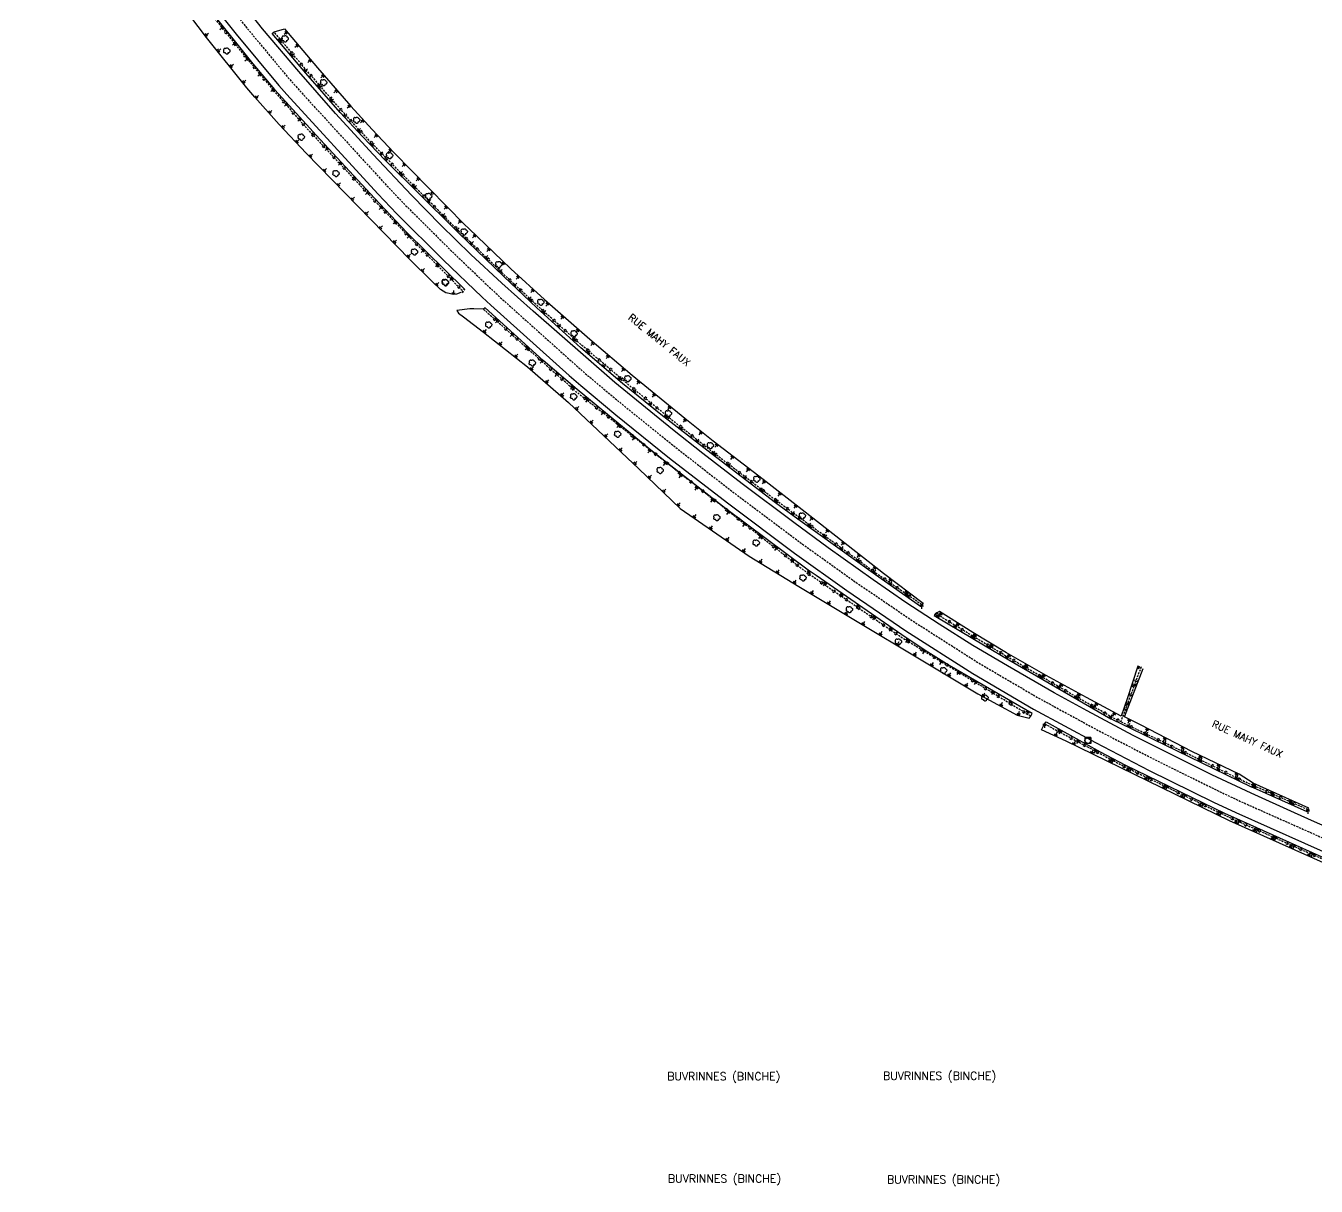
# Model space of a CAD drawing. Header units: millimetres. Extents: x 137000 to 138000, y 120000 to 120992.
# Drawn here: x 137298.5 to 137621, y 120235.3 to 120525.3 of the extents above; entities that cross this region are included whole.
import ezdxf
from ezdxf.enums import TextEntityAlignment as Align

# ---------------------------------------------------------------- set-up
doc = ezdxf.new("R2010")
doc.units = ezdxf.units.MM
doc.linetypes.add('DASHED', pattern=[0.75, 0.5, -0.25])
doc.layers.get('0').update_dxf_attribs({"linetype": 'CONTINUOUS'})
for name, color, linetype in [('W0001', 6, 'DASHED'), ('W0008', 7, 'CONTINUOUS'), ('W0112', 1, 'DASHED'), ('W0211', 2, 'CONTINUOUS'), ('W0220', 5, 'DASHED'), ('W0300', 7, 'CONTINUOUS'), ('W0420', 7, 'CONTINUOUS'), ('W0980', 7, 'CONTINUOUS'), ('W0989', 7, 'CONTINUOUS')]:
    doc.layers.add(name, color=color, linetype=linetype)
doc.styles.get("Standard").update_dxf_attribs({"font": 'romans.shx', "width": 0.85})

# ---------------------------------------------------------------- blocks, each defined once
blk = doc.blocks.new('T300')
for p, q in [((-0.8, 0.51), (-0.86, 0.34)), ((-0.86, 0.34), (-0.86, 0.17)), ((-0.86, 0.17), (-0.74, 0.06)), ((-0.69, 0.63), (-0.8, 0.51)), ((-0.8, -0.06), (-0.74, 0.06)), ((-0.74, 0.06), (-0.69, 0.11)), ((-0.57, 0.69), (-0.69, 0.63)), ((-0.46, 0.69), (-0.57, 0.69)), ((-0.29, 0.63), (-0.46, 0.69)), ((-0.29, 0.63), (-0.17, 0.74)), ((-0.23, 0.57), (-0.29, 0.63)), ((-0.17, 0.74), (-0.06, 0.8)), ((-0.06, 0.8), (0.06, 0.8)), ((0.06, 0.8), (0.23, 0.74)), ((0.23, 0.74), (0.34, 0.63)), ((0.34, 0.63), (0.4, 0.51)), ((0.46, 0.46), (0.34, 0.46)), ((0.4, 0.51), (0.4, 0.46)), ((0.57, 0.4), (0.46, 0.46)), ((0.57, 0.4), (0.69, 0.29)), ((0.69, 0.29), (0.74, 0.17)), ((0.74, 0.06), (0.69, -0.17)), ((0.74, 0.17), (0.74, 0.06)), ((-0.8, -0.17), (-0.8, -0.06)), ((-0.8, -0.23), (-0.8, -0.17)), ((-0.74, -0.34), (-0.8, -0.23)), ((-0.69, -0.4), (-0.74, -0.34)), ((-0.51, -0.46), (-0.69, -0.4)), ((-0.4, -0.46), (-0.51, -0.46)), ((-0.4, -0.46), (-0.34, -0.46)), ((-0.34, -0.46), (-0.34, -0.4)), ((-0.34, -0.51), (-0.34, -0.46)), ((-0.29, -0.63), (-0.34, -0.51)), ((-0.17, -0.74), (-0.29, -0.63)), ((-0.06, -0.8), (-0.17, -0.74)), ((0.06, -0.8), (-0.06, -0.8)), ((0.17, -0.74), (0.06, -0.8)), ((0.23, -0.69), (0.17, -0.74)), ((0.29, -0.46), (0.23, -0.46)), ((0.29, -0.63), (0.23, -0.69)), ((0.46, -0.4), (0.29, -0.46)), ((0.34, -0.51), (0.29, -0.63)), ((0.34, -0.51), (0.34, -0.46)), ((0.57, -0.34), (0.46, -0.4)), ((0.63, -0.29), (0.57, -0.34)), ((0.69, -0.17), (0.63, -0.29))]:
    blk.add_line(p, q)
blk = doc.blocks.new('T420')
for p, q in [((0.75, 0.75), (-0.75, 0.75)), ((-0.75, 0.75), (-0.75, -0.75)), ((0.75, 0.75), (0.75, -0.75)), ((0.75, -0.75), (-0.75, -0.75))]:
    blk.add_line(p, q)
blk.add_ellipse((0, 0), major_axis=(-0.53, 0.53), ratio=1, start_param=3.926991, end_param=10.210176)
blk = doc.blocks.new('t211o')
at = {"color": 0, "linetype": 'Continuous'}
for p, q in [((-0.29, 0.5), (-0.29, 0)), ((0, 1), (0, 0)), ((0.29, 0.5), (0.29, 0))]:
    blk.add_line(p, q, dxfattribs=at)
blk = doc.blocks.new('t220o')
at = {"color": 0, "linetype": 'Continuous'}
for p, q in [((-0.25, 0.25), (0.25, 0.25)), ((-0.25, -0.25), (0.25, -0.25))]:
    blk.add_line(p, q, dxfattribs=at)

msp = doc.modelspace()

# ---------------------------------------------------------------- linework, layer by layer
at = {"layer": 'W0001', "flags": 128}
msp.add_lwpolyline([(137000, 120919.95), (137005.58, 120915.99), (137033.38, 120896.25), (137057.95, 120878.6), (137069.51, 120870.11), (137081.97, 120859.89), (137093.77, 120849.96), (137098.15, 120846.13), (137102.71, 120841.84), (137121.25, 120823.04), (137123.6, 120820.47), (137131.95, 120810.5), (137137.51, 120803.54), (137178.41, 120751.05), (137212.44, 120707.15), (137220.02, 120697.39), (137233.97, 120679.31), (137288.4, 120609.03), (137315.26, 120574.26), (137331.14, 120553.67), (137345.54, 120535.06), (137353.43, 120525.13), (137364.06, 120512.32), (137365.92, 120510.2), (137388.72, 120485.34), (137393.39, 120480.44), (137404.89, 120469.01), (137414.66, 120459.67), (137416.71, 120457.77), (137436.31, 120440.19), (137439.14, 120437.72), (137447.85, 120430.44), (137461.26, 120419.65), (137475.67, 120408.45), (137492.43, 120395.9), (137505.39, 120386.62), (137520.15, 120376.58), (137536.74, 120366), (137551.82, 120357.19), (137567.23, 120348.82), (137580.62, 120341.93), (137596.66, 120334.02), (137602.16, 120331.44), (137619.32, 120323.8), (137640.09, 120314.57), (137669.35, 120301.41), (137669.35, 120301.41), (137676.29, 120297.93), (137676.29, 120297.93), (137699.77, 120287.62), (137718.63, 120278.67), (137725.14, 120275.67), (137741.33, 120265.04), (137748.09, 120260.09), (137750.26, 120258.3)], dxfattribs=at)
at = {"layer": 'W0008', "flags": 128}
for points in [[(137632.38, 120321.21), (137620.58, 120326.39), (137615.61, 120328.6), (137604.73, 120333.54), (137594.92, 120338.14), (137582.55, 120344.24), (137575.28, 120347.98), (137563.75, 120354.11), (137555.5, 120358.64), (137543.83, 120365.32), (137535.21, 120370.44), (137526.72, 120375.76), (137518.42, 120381.21), (137510.24, 120386.85), (137499.03, 120394.85), (137490.42, 120401.17), (137477.51, 120410.88), (137467.71, 120418.41), (137460.13, 120424.42), (137445.7, 120436.19), (137445.02, 120436.76), (137425.27, 120453.96), (137417.43, 120460.96), (137409.74, 120468.12), (137402.21, 120475.46), (137394.84, 120482.96), (137385.27, 120493.12), (137375.89, 120503.43), (137366.68, 120513.92), (137357.67, 120524.56), (137341.98, 120544.46)], [(137343.15, 120533.21), (137351.08, 120523.22), (137361.75, 120510.36), (137363.69, 120508.16), (137386.49, 120483.29), (137391.24, 120478.32), (137402.79, 120466.83), (137412.57, 120457.48), (137414.69, 120455.52), (137434.3, 120437.93), (137437.18, 120435.42), (137445.93, 120428.1), (137459.38, 120417.28), (137473.83, 120406.05), (137490.64, 120393.47), (137503.66, 120384.14), (137518.47, 120374.06), (137535.16, 120363.42), (137550.35, 120354.54), (137565.82, 120346.15), (137579.27, 120339.23), (137595.34, 120331.3), (137600.92, 120328.69), (137618.1, 120321.03), (137638.85, 120311.82)]]:
    msp.add_lwpolyline(points, dxfattribs=at)
at = {"layer": 'W0112', "flags": 128}
msp.add_lwpolyline([(137408.18, 120459.42), (137408.01, 120459.55), (137407.42, 120458.7), (137407.6, 120458.58)], close=True, dxfattribs=at)
at = {"layer": 'W0211', "flags": 128}
for points in [[(137407.24, 120458.7), (137406.14, 120458.22), (137405.42, 120458.14), (137403.44, 120458.59), (137402.13, 120459.39), (137400.02, 120461.37), (137394.49, 120466.9), (137368.52, 120493.5), (137361.83, 120500.62), (137355.69, 120507.46), (137353.72, 120509.81), (137343.62, 120522.41), (137308.11, 120569.27)], [(137342.13, 120532.23), (137355.19, 120515.79), (137360.63, 120509.43), (137363.48, 120506.29), (137370.33, 120498.81), (137371.07, 120498.01), (137385.59, 120482.24), (137393.74, 120473.69), (137408.01, 120459.55)], [(137576.42, 120365.29), (137573.74, 120357.12), (137572.22, 120352.75), (137563.58, 120357.45), (137553.52, 120362.92), (137543.59, 120368.62), (137535.16, 120373.68), (137526.82, 120378.9), (137525.82, 120378.46), (137525.53, 120377.9), (137538.26, 120370.32), (137544.18, 120366.86), (137569.66, 120352.14), (137570.06, 120351.93), (137572.3, 120350.84), (137583.02, 120345.65), (137604.78, 120335.15), (137605.24, 120334.94), (137618.69, 120328.93), (137618.93, 120329.39), (137619.19, 120329.74), (137605.28, 120336), (137601.75, 120338.25), (137589.9, 120343.96), (137577.24, 120350.56), (137573.07, 120352.58), (137577.79, 120364.68)]]:
    msp.add_lwpolyline(points, dxfattribs=at)
for points in [[(137522.41, 120380.63), (137522.1, 120380.21), (137510.86, 120388.09), (137491.45, 120401.98), (137485.89, 120406.07), (137468.65, 120419.24), (137457.17, 120428.21), (137447.64, 120435.93), (137437.17, 120444.87), (137426.19, 120454.86), (137417.95, 120462.68), (137406.74, 120473.5), (137405.66, 120474.56), (137388.33, 120491.77), (137382.61, 120497.62), (137377.07, 120503.64), (137368.48, 120513.45), (137360.07, 120523.42), (137360.53, 120523.79), (137363.17, 120524.58), (137371.35, 120514.85), (137379.69, 120505.26), (137385.02, 120499.39), (137390.49, 120493.66), (137408.14, 120475.68), (137409.18, 120474.64), (137419.72, 120464.59), (137428.13, 120456.88), (137439.41, 120446.98), (137450.02, 120438), (137463.18, 120427.23), (137470.25, 120421.61), (137482.73, 120411.98), (137493.28, 120403.83), (137512.87, 120388.53), (137522.75, 120381.01)], [(137407.83, 120452.57), (137412.85, 120448.73), (137423.84, 120440.1), (137434.14, 120431.2), (137451.71, 120414.57), (137462.06, 120404.65), (137479.31, 120392.72), (137491.69, 120385.14), (137536.4, 120358.37), (137546.29, 120353.04), (137549.26, 120352.29), (137549.7, 120352.79), (137550.04, 120353.46), (137529.3, 120365.42), (137523.28, 120369.17), (137517.39, 120373.1), (137495.99, 120387.9), (137494.05, 120389.28), (137473.35, 120404.68), (137455.56, 120418.58), (137453.81, 120420), (137436.27, 120434.4), (137427.78, 120441.65), (137413.25, 120454.85), (137412.87, 120454.5), (137410.47, 120454.55), (137409.42, 120454.58), (137406.19, 120454.14), (137406.6, 120453.51)], [(137553.12, 120350.85), (137553.48, 120351.39), (137567.03, 120343.82), (137573.21, 120340.64), (137598.26, 120328.46), (137600.33, 120327.49), (137621.7, 120317.94), (137638.21, 120310.78), (137665.09, 120299.32), (137665.27, 120298.89), (137664.87, 120298.28), (137664.76, 120297.86), (137662.42, 120298.05), (137636.85, 120309.89), (137599.34, 120326.57), (137558.54, 120346.5), (137552.31, 120349.33)]]:
    msp.add_lwpolyline(points, close=True, dxfattribs=at)
at = {"layer": 'W0220', "flags": 128}
for points in [[(137304.68, 120579.83), (137326.6, 120551.6), (137341.88, 120531.93), (137351.39, 120519.98), (137360.38, 120509.2), (137365.15, 120503.71), (137369.91, 120498.39), (137370.4, 120497.87), (137385.31, 120481.94), (137393.51, 120473.37), (137407.5, 120459.23)], [(137522.41, 120380.63), (137511.05, 120388.42), (137491.94, 120402.3), (137484.01, 120408.18), (137469.12, 120419.56), (137460.03, 120426.72), (137448.44, 120436.16), (137437.15, 120445.73), (137426.7, 120455.03), (137418.32, 120462.82), (137407.07, 120473.64), (137406.02, 120474.67), (137388.82, 120491.99), (137383.09, 120497.93), (137377.52, 120504.02), (137368.94, 120513.83), (137360.53, 120523.79)], [(137412.87, 120454.5), (137435.98, 120433.92), (137493.47, 120388.83), (137517.16, 120372.62), (137549.7, 120352.79)], [(137618.93, 120329.39), (137605.14, 120335.5), (137603.04, 120336.4), (137590.25, 120342.7), (137575.75, 120349.62), (137570.26, 120352.31), (137560.12, 120358.12), (137552.58, 120362.45), (137545.08, 120366.84), (137535.42, 120372.6), (137525.82, 120378.46)], [(137577.23, 120365.07), (137572.15, 120351.38)], [(137553.12, 120350.85), (137573, 120340.21), (137600.09, 120327.1), (137637.54, 120310.45), (137664.87, 120298.28)]]:
    msp.add_lwpolyline(points, dxfattribs=at)

# ---------------------------------------------------------------- block references
at = {"layer": 'W0211'}
for p, rotation in [((137343.31, 120522.81), 307.1546757291604), ((137347.77, 120525.04), 128.3786873190829), ((137363.78, 120523.84), 129.6252885321996), ((137346.43, 120518.9), 308.7154397073098), ((137350.89, 120521.12), 128.6665677315422), ((137361.64, 120521.53), 309.8063044792942), ((137366.49, 120520.6), 129.9894972318872), ((137354.02, 120517.23), 128.9544481443119), ((137364.85, 120517.7), 310.2193357852614), ((137369.71, 120516.78), 130.3537059315526), ((137349.56, 120515), 308.7154397073098), ((137357.19, 120513.36), 130.2035081238014), ((137368.1, 120513.89), 310.6323670912404), ((137352.69, 120511.1), 308.7154397073045), ((137371.37, 120510.11), 311.0453983970976), ((137372.96, 120512.98), 130.717914631262), ((137355.88, 120507.25), 311.4545985333579), ((137360.48, 120509.6), 132.0192386357886), ((137374.66, 120506.35), 311.4584297031416), ((137376.24, 120509.2), 131.0821233309199), ((137359.21, 120503.51), 311.9471367479756), ((137363.85, 120505.89), 132.4046616475636), ((137379.53, 120505.44), 131.4463320306527), ((137362.57, 120499.81), 312.5292002957355), ((137367.22, 120502.2), 132.4665571979505), ((137377.99, 120502.62), 312.0468172434379), ((137382.87, 120501.71), 132.3557046704675), ((137370.6, 120498.52), 132.5670273042182), ((137381.37, 120498.93), 313.0962869352635), ((137386.27, 120498.05), 133.2921196715378), ((137365.98, 120496.15), 313.4309696721617), ((137373.99, 120494.84), 132.6430395537941), ((137384.82, 120495.31), 314.1457566269864), ((137389.73, 120494.43), 134.2285346725756), ((137369.44, 120492.54), 314.1094460800211), ((137377.37, 120491.16), 132.6444429804094), ((137388.34, 120491.76), 315.1920716729682), ((137393.23, 120490.86), 134.4446861968882), ((137372.92, 120488.96), 314.1716636249305), ((137380.76, 120487.48), 132.6458464055336), ((137391.89, 120488.23), 315.1995752911569), ((137396.73, 120487.29), 134.4602962302377), ((137376.41, 120485.37), 314.2338811696446), ((137395.44, 120484.71), 315.2070789094384), ((137379.9, 120481.79), 314.2960987144311), ((137384.15, 120483.8), 132.6472498323187), ((137398.99, 120481.19), 315.2145825278114), ((137400.24, 120483.72), 134.4759062637684), ((137383.4, 120478.21), 314.3583162592452), ((137387.55, 120480.13), 133.1352492666409), ((137402.53, 120477.66), 315.2220861457268), ((137403.74, 120480.16), 134.4915162972188), ((137386.89, 120474.64), 314.4205338040206), ((137390.99, 120476.51), 133.9829023017456), ((137406.09, 120474.14), 315.4614727702943), ((137407.25, 120476.59), 134.5071263305388), ((137390.4, 120471.07), 314.4827513488156), ((137394.49, 120472.93), 134.7122268469229), ((137409.67, 120470.66), 315.9256999909488), ((137410.8, 120473.07), 136.0063342050992), ((137393.9, 120467.5), 314.5449688935946), ((137398.02, 120469.39), 135.0051427320597), ((137413.27, 120467.18), 316.0578019586105), ((137414.41, 120469.61), 136.3534467491928), ((137397.42, 120463.95), 315.0417839825848), ((137401.56, 120465.86), 135.2980586170721), ((137418.04, 120466.17), 136.7005592932837), ((137405.13, 120462.35), 135.5909745017844), ((137416.87, 120463.72), 316.1899039264742), ((137421.69, 120462.75), 137.1654136364349), ((137400.99, 120460.44), 316.6154531966116), ((137405.29, 120458.15), 354.2618807501166), ((137420.49, 120460.26), 316.403587605252), ((137425.38, 120459.37), 137.7311814769974), ((137424.12, 120456.82), 316.6520109472102), ((137429.09, 120456.03), 138.2432548590434), ((137416.54, 120451.81), 137.4162487561386), ((137427.76, 120453.4), 317.0499226796991), ((137432.84, 120452.71), 138.6003519151119), ((137412.95, 120448.65), 321.8657012107611), ((137431.44, 120450.01), 317.6461115951059), ((137436.6, 120449.41), 138.9574489711515), ((137416.88, 120445.56), 321.8657012107611), ((137420.23, 120448.44), 137.7346513206282), ((137435.16, 120446.66), 318.24230051044), ((137440.38, 120446.14), 139.3296611609349), ((137420.81, 120442.48), 321.8657012107611), ((137423.94, 120445.08), 138.0530538850675), ((137438.9, 120443.35), 318.8830694081071), ((137444.18, 120442.89), 139.745618357778), ((137424.71, 120439.35), 319.1654390474654), ((137427.67, 120441.75), 138.3714564495987), ((137442.69, 120440.08), 319.575723407784), ((137448.01, 120439.68), 140.1615755546275), ((137428.5, 120436.08), 319.1654390474654), ((137431.44, 120438.46), 139.3356393986146), ((137446.52, 120436.86), 320.2683774073947), ((137451.86, 120436.49), 140.4627849215843), ((137432.28, 120432.81), 319.1654390474654), ((137435.26, 120435.24), 140.3196289676991), ((137450.38, 120433.68), 320.7729845599479), ((137455.72, 120433.31), 140.6380090579944), ((137435.99, 120429.45), 316.5780741987056), ((137439.12, 120432.06), 140.5892590051698), ((137454.27, 120430.54), 321.2003354691493), ((137459.6, 120430.14), 140.8132331944147), ((137439.62, 120426.01), 316.5780741987056), ((137442.98, 120428.88), 140.6034650152264), ((137458.17, 120427.42), 321.5958133468877), ((137463.48, 120426.99), 141.0221756325106), ((137443.25, 120422.58), 316.5780741987056), ((137446.85, 120425.71), 140.617671025148), ((137462.1, 120424.32), 321.8987151774463), ((137467.38, 120423.86), 141.644382034766), ((137446.88, 120419.14), 316.5780741987056), ((137450.72, 120422.54), 140.6318770353015), ((137466.05, 120421.25), 322.2016170076932), ((137471.32, 120420.78), 142.1410583815666), ((137450.52, 120415.7), 316.5780741987056), ((137454.58, 120419.37), 140.9320765344252), ((137470, 120418.19), 322.4389845312134), ((137475.27, 120417.72), 142.2991384084253), ((137458.49, 120416.24), 141.5314009489322), ((137462.41, 120413.14), 141.8470105149453), ((137473.97, 120415.15), 322.5507330242636), ((137479.23, 120414.66), 142.4572184352681), ((137454.13, 120412.25), 316.209966711393), ((137466.35, 120410.06), 142.1626200810883), ((137477.94, 120412.11), 322.6624815175015), ((137481.92, 120409.08), 322.7742300106871), ((137483.2, 120411.62), 142.5702125198743), ((137457.74, 120408.79), 316.209966711393), ((137470.31, 120407.01), 142.4782296478783), ((137485.91, 120406.06), 322.8908053206005), ((137487.17, 120408.57), 142.3495429191169), ((137461.35, 120405.33), 316.209966711393), ((137474.29, 120403.97), 142.7764917122191), ((137489.93, 120403.08), 323.993447979127), ((137491.12, 120405.51), 142.1288733183086), ((137465.37, 120402.36), 325.3385783660059), ((137469.48, 120399.52), 325.3385783659991), ((137478.27, 120400.96), 143.0181533685729), ((137493.99, 120400.16), 324.4082092985148), ((137495.06, 120402.44), 142.007884584502), ((137473.59, 120396.67), 325.3385783659991), ((137482.28, 120397.96), 143.2598150245203), ((137498.06, 120397.25), 324.408209298478), ((137499, 120399.36), 142.0078845845188), ((137477.71, 120393.83), 325.3385783660059), ((137486.29, 120394.97), 143.5014766805225), ((137502.12, 120394.34), 324.4082092985246), ((137502.95, 120396.28), 142.0078845845151), ((137481.91, 120391.13), 328.5111614035098), ((137490.32, 120392.01), 143.7431383366562), ((137506.19, 120391.43), 324.4082092984683), ((137506.89, 120393.2), 142.007884584502), ((137486.18, 120388.51), 328.511161403517), ((137494.36, 120389.06), 144.1712837410641), ((137510.83, 120390.12), 142.007884584502), ((137510.26, 120388.52), 324.4082092985284), ((137490.44, 120385.9), 328.511161403517), ((137494.73, 120383.32), 329.0842355954724), ((137498.45, 120386.19), 145.2844307440607), ((137514.79, 120387.07), 142.7137762856413), ((137514.35, 120385.64), 324.9526069168194), ((137499.02, 120380.75), 329.0842355954795), ((137502.57, 120383.35), 145.307254812503), ((137518.77, 120384.04), 142.7137762856312), ((137518.44, 120382.77), 324.9526069168659), ((137503.31, 120378.18), 329.0842355954795), ((137506.68, 120380.5), 145.3300788809627), ((137510.79, 120377.66), 145.3529029494148), ((137522.41, 120380.63), 182.9484181069704), ((137526.26, 120377.47), 329.2202635623567), ((137526.26, 120377.47), 329.2202635623868), ((137527.34, 120378.57), 147.4610686362999), ((137527.34, 120378.57), 147.4610686362769), ((137507.6, 120375.61), 329.0842355954881), ((137514.91, 120374.81), 145.3757270179042), ((137530.55, 120374.91), 329.2202635624539), ((137530.55, 120374.91), 329.2202635623796), ((137531.57, 120375.9), 148.0114500492767), ((137531.57, 120375.9), 148.0114500492909), ((137511.89, 120373.04), 329.0842355954881), ((137516.18, 120370.47), 329.0842355954881), ((137519.03, 120371.98), 145.8909285884547), ((137534.85, 120372.35), 329.2202635623796), ((137534.85, 120372.35), 329.2202635623868), ((137535.82, 120373.27), 148.5618314623273), ((137535.82, 120373.27), 148.5618314622901), ((137520.47, 120367.9), 329.0842355954809), ((137523.2, 120369.22), 147.15504581696), ((137539.15, 120369.79), 329.4506417264311), ((137539.15, 120369.79), 329.4506417263867), ((137540.1, 120370.68), 149.1122128753214), ((137540.1, 120370.68), 149.1122128753514), ((137543.47, 120367.27), 329.8915990923659), ((137543.47, 120367.27), 329.891599092396), ((137544.41, 120368.14), 149.6625942882894), ((137544.41, 120368.14), 149.6625942883938), ((137524.76, 120365.33), 329.0842355954881), ((137527.43, 120366.56), 148.4191630453761), ((137547.79, 120364.77), 329.9725138634687), ((137547.79, 120364.77), 329.9725138634316), ((137548.73, 120365.63), 150.2129757014665), ((137548.73, 120365.63), 150.2129757014366), ((137576.33, 120365.02), 251.8625285457586), ((137529.05, 120362.76), 329.0842355954881), ((137531.74, 120364.01), 150.0327837455004), ((137536.07, 120361.52), 150.0327837454559), ((137552.12, 120362.26), 329.9827540903946), ((137552.12, 120362.26), 329.9827540905507), ((137553.09, 120363.17), 150.7633571143846), ((137553.09, 120363.17), 150.7633571144591), ((137533.34, 120360.2), 329.0842355954881), ((137537.66, 120357.68), 331.7251108157725), ((137540.4, 120359.02), 150.0327837454631), ((137556.46, 120359.76), 329.9929943176334), ((137556.46, 120359.76), 329.9929943176861), ((137557.46, 120360.75), 151.3137385274604), ((137557.46, 120360.75), 151.3137385274451), ((137561.86, 120358.37), 151.8641199404888), ((137561.86, 120358.37), 151.8641199404888), ((137574.86, 120360.54), 251.8625285457745), ((137576.16, 120360.51), 68.6857531255488), ((137576.16, 120360.51), 68.68575312557039), ((137542.07, 120355.31), 331.7251108157725), ((137544.73, 120356.52), 150.0327837454487), ((137560.79, 120357.26), 330.0032345448338), ((137560.79, 120357.26), 330.0032345448266), ((137565.12, 120354.76), 330.0134747720399), ((137565.12, 120354.76), 330.0134747720099), ((137566.26, 120355.99), 151.467909967155), ((137566.26, 120355.99), 151.4679099671703), ((137573.28, 120355.8), 250.8244952892991), ((137574.34, 120355.85), 68.6857531255488), ((137574.34, 120355.85), 68.68575312556736), ((137546.49, 120352.99), 345.8571384991032), ((137549.07, 120354.02), 150.0327837454643), ((137569.45, 120352.26), 330.0237149991588), ((137569.45, 120352.26), 330.0237149991588), ((137570.66, 120353.61), 151.4679099671404), ((137570.66, 120353.61), 151.4679099671703), ((137574.41, 120351.93), 154.1814375704412), ((137574.41, 120351.93), 154.1814375704262), ((137553.12, 120350.85), 182.9484181069695), ((137555.77, 120347.75), 335.5781299450598), ((137557.27, 120349.23), 150.5900283603194), ((137573.93, 120350.05), 334.1805480505783), ((137573.93, 120350.05), 334.1805480505486), ((137578.89, 120349.7), 152.4756038430926), ((137578.89, 120349.7), 152.4756038431151), ((137578.43, 120347.87), 334.2017573385267), ((137578.43, 120347.87), 334.2017573385418), ((137560.3, 120345.64), 333.9717043975577), ((137561.63, 120346.79), 150.9629342848793), ((137583.32, 120347.39), 152.4756038431), ((137583.32, 120347.39), 152.4756038431), ((137582.94, 120345.69), 334.2229666265357), ((137582.94, 120345.69), 334.2229666265134), ((137564.8, 120343.44), 333.9717043975575), ((137566.02, 120344.38), 151.335840209517), ((137587.76, 120345.08), 152.4756038431074), ((137587.76, 120345.08), 152.4756038431), ((137587.44, 120343.52), 334.2304652671291), ((137587.44, 120343.52), 334.2304652670919), ((137592.23, 120342.84), 154.2515829370925), ((137592.23, 120342.84), 154.2515829371223), ((137591.94, 120341.35), 334.2376961457628), ((137591.94, 120341.35), 334.2376961457554), ((137569.29, 120341.25), 333.9717043975205), ((137570.43, 120342.03), 152.852253844717), ((137573.78, 120339.05), 333.9717043975278), ((137574.91, 120339.81), 154.0161164226479), ((137596.73, 120340.67), 154.251582937085), ((137596.73, 120340.67), 154.2515829371148), ((137596.45, 120339.17), 334.2449270244692), ((137596.45, 120339.17), 334.2449270244544), ((137578.28, 120336.86), 333.9717043975726), ((137579.41, 120337.62), 154.0385599384892), ((137601.23, 120338.49), 154.2515829370628), ((137601.23, 120338.49), 154.251582937115), ((137600.95, 120337), 334.2521579031545), ((137600.95, 120337), 334.2521579031992), ((137605.5, 120335.9), 155.7865411981114), ((137605.24, 120334.94), 335.9318615567953), ((137605.24, 120334.94), 335.9318615567953), ((137605.24, 120334.94), 335.9318615567953), ((137605.24, 120334.94), 335.9318615567953), ((137605.24, 120334.94), 335.9318615567953), ((137605.24, 120334.94), 335.9318615567953), ((137605.24, 120334.94), 335.9318615567953), ((137605.24, 120334.94), 335.9318615567953), ((137605.24, 120334.94), 335.9318615567953), ((137605.24, 120334.94), 335.9318615567953), ((137605.24, 120334.94), 335.9318615567953), ((137605.24, 120334.94), 335.9318615567953), ((137605.24, 120334.94), 335.9318615567953), ((137605.24, 120334.94), 335.9318615567953), ((137605.24, 120334.94), 335.9318615567953), ((137605.24, 120334.94), 335.9318615567953), ((137605.24, 120334.94), 335.9318615567953), ((137605.24, 120334.94), 335.9318615567953), ((137605.24, 120334.94), 335.9318615567953), ((137605.24, 120334.94), 335.9318615567953), ((137605.24, 120334.94), 335.9318615567953), ((137605.24, 120334.94), 335.9318615567953), ((137605.24, 120334.94), 335.9318615567953), ((137605.24, 120334.94), 335.9318615567953), ((137605.24, 120334.94), 335.9318615567953), ((137605.24, 120334.94), 335.9318615567953), ((137605.24, 120334.94), 335.9318615567953), ((137605.24, 120334.94), 335.9318615567953), ((137605.24, 120334.94), 335.9318615567953), ((137605.24, 120334.94), 335.9318615567953), ((137605.24, 120334.94), 335.9318615567953), ((137605.24, 120334.94), 335.9318615567953), ((137605.24, 120334.94), 335.9318615567953), ((137605.24, 120334.94), 335.9318615567953), ((137605.24, 120334.94), 335.9318615567953), ((137605.24, 120334.94), 335.9318615567953), ((137605.24, 120334.94), 335.9318615567953), ((137605.24, 120334.94), 335.9318615567953), ((137605.46, 120334.84), 335.931861556825), ((137582.77, 120334.67), 333.9717043975501), ((137583.9, 120335.43), 154.0610034542687), ((137587.26, 120332.47), 333.97170439758), ((137588.4, 120333.24), 154.0834469700747), ((137610.06, 120333.85), 155.7865411981562), ((137610.03, 120332.8), 335.9318615567945), ((137591.76, 120330.28), 333.9717043975652), ((137592.9, 120331.06), 154.1058904858168), ((137614.62, 120331.8), 155.7865411981562), ((137614.6, 120330.76), 335.9318615567573), ((137618.93, 120329.39), 182.9484181069704), ((137596.25, 120328.08), 333.9717043975503), ((137597.4, 120328.88), 154.1283340015759), ((137600.77, 120325.94), 336.0176275371992), ((137601.93, 120326.76), 155.6917381375239), ((137605.34, 120323.91), 336.0176275371467), ((137606.49, 120324.71), 155.8087278515132), ((137609.91, 120321.87), 336.0176275371763), ((137611.05, 120322.67), 155.9257175654793), ((137614.48, 120319.84), 336.017627537183), ((137615.62, 120320.63), 156.0427072795021), ((137619.05, 120317.81), 336.0176275371992), ((137620.19, 120318.6), 156.1596969934814)]:
    msp.add_blockref('t211o', p, dxfattribs=dict(at, rotation=rotation))
at = {"layer": 'W0220'}
for p, rotation in [((137348.48, 120523.63), 308.4895354574941), ((137350.81, 120520.7), 308.4895354574941), ((137362.51, 120521.44), 130.1958847844205), ((137353.2, 120517.8), 309.8310709577134), ((137364.93, 120518.58), 130.1958847844205), ((137355.6, 120514.92), 309.8310709577134), ((137367.35, 120515.71), 130.1958847844205), ((137358, 120512.04), 309.8310709577134), ((137369.79, 120512.86), 131.1769307918949), ((137372.26, 120510.04), 131.1769307918949), ((137360.41, 120509.17), 310.9789850700337), ((137374.73, 120507.22), 131.1769307918949), ((137362.87, 120506.33), 310.9789850700337), ((137365.33, 120503.51), 311.8855238447476), ((137377.19, 120504.4), 131.1769307918949), ((137367.83, 120500.71), 311.8855238447476), ((137379.72, 120501.62), 132.442151660028), ((137370.34, 120497.93), 312.7243547224861), ((137382.25, 120498.85), 132.442151660028), ((137372.9, 120495.19), 313.1178987948441), ((137384.83, 120496.13), 133.9915473887603), ((137375.47, 120492.45), 313.1178987948441), ((137387.43, 120493.43), 133.9915473887603), ((137390.05, 120490.75), 134.7944229386572), ((137378.03, 120489.72), 313.1178987948441), ((137392.7, 120488.09), 134.7944229386572), ((137380.59, 120486.98), 313.1178987948441), ((137383.16, 120484.24), 313.1178987948441), ((137395.34, 120485.43), 134.7944229386572), ((137385.72, 120481.51), 313.7291325448974), ((137397.98, 120482.77), 134.7944229386572), ((137388.32, 120478.8), 313.7291325448974), ((137400.62, 120480.11), 134.7944229386572), ((137403.26, 120477.45), 134.7944229386572), ((137390.91, 120476.09), 313.7291325448974), ((137405.91, 120474.79), 134.7944229386572), ((137393.5, 120473.38), 313.7291325448974), ((137408.59, 120472.17), 136.1480593803964), ((137396.14, 120470.71), 314.6854600131537), ((137398.78, 120468.05), 314.6854600131537), ((137411.3, 120469.57), 136.1480593803964), ((137401.41, 120465.38), 314.6854600131537), ((137414, 120466.97), 136.1480593803964), ((137404.05, 120462.71), 314.6854600131537), ((137416.71, 120464.38), 136.1480593803964), ((137419.43, 120461.8), 137.0675816191197), ((137406.69, 120460.05), 314.6854600131537), ((137422.17, 120459.24), 137.0675816191197), ((137424.92, 120456.69), 137.0675816191197), ((137415.67, 120452.01), 318.3091731950594), ((137427.68, 120454.15), 138.3216603390328), ((137430.48, 120451.66), 138.3216603390328), ((137418.47, 120449.51), 318.3091731950594), ((137433.28, 120449.17), 138.3216603390328), ((137421.27, 120447.02), 318.3091731950594), ((137436.08, 120446.67), 138.3216603390328), ((137424.07, 120444.52), 318.3091731950594), ((137426.87, 120442.03), 318.3091731950594), ((137438.92, 120444.22), 139.7288074542955), ((137429.67, 120439.53), 318.3091731950594), ((137441.78, 120441.8), 139.7288074542955), ((137444.65, 120439.38), 139.7288074542955), ((137432.47, 120437.04), 318.3091731950594), ((137447.51, 120436.95), 139.7288074542955), ((137435.27, 120434.55), 318.3091731950594), ((137450.4, 120434.56), 140.8281551034667), ((137438.19, 120432.19), 321.8943808435977), ((137441.14, 120429.87), 321.8943808435977), ((137453.31, 120432.2), 140.8281551034667), ((137456.21, 120429.83), 140.8281551034667), ((137444.09, 120427.56), 321.8943808435977), ((137459.12, 120427.46), 140.8281551034667), ((137447.04, 120425.24), 321.8943808435977), ((137449.99, 120422.93), 321.8943808435977), ((137462.05, 120425.12), 141.7810646270951), ((137465, 120422.8), 141.7810646270951), ((137452.94, 120420.62), 321.8943808435977), ((137467.95, 120420.48), 141.7810646270951), ((137455.89, 120418.3), 321.8943808435977), ((137470.91, 120418.19), 142.608925102118), ((137458.84, 120415.99), 321.8943808435977), ((137461.79, 120413.67), 321.8943808435977), ((137473.89, 120415.91), 142.608925102118), ((137476.87, 120413.63), 142.608925102118), ((137464.74, 120411.36), 321.8943808435977), ((137479.85, 120411.36), 142.608925102118), ((137467.7, 120409.04), 321.8943808435977), ((137470.65, 120406.73), 321.8943808435977), ((137482.83, 120409.08), 142.608925102118), ((137485.83, 120406.83), 143.4514133976154), ((137473.6, 120404.42), 321.8943808435977), ((137488.84, 120404.6), 143.4514133976154), ((137476.55, 120402.1), 321.8943808435977), ((137491.86, 120402.36), 143.4514133976154), ((137494.89, 120400.16), 144.0031127241507), ((137479.5, 120399.79), 321.8943808435977), ((137482.45, 120397.47), 321.8943808435977), ((137497.92, 120397.95), 144.0031127241507), ((137485.4, 120395.16), 321.8943808435977), ((137500.96, 120395.75), 144.0031127241507), ((137488.35, 120392.85), 321.8943808435977), ((137491.3, 120390.53), 321.8943808435977), ((137503.99, 120393.55), 144.0031127241507), ((137507.02, 120391.34), 144.0031127241507), ((137494.29, 120388.27), 325.6218896515223), ((137510.06, 120389.14), 144.0031127241507), ((137497.39, 120386.15), 325.6218896515223), ((137500.48, 120384.03), 325.6218896515223), ((137513.13, 120386.99), 145.5895250033681), ((137516.23, 120384.87), 145.5895250033681), ((137503.58, 120381.92), 325.6218896515223), ((137519.32, 120382.75), 145.5895250033681), ((137506.67, 120379.8), 325.6218896515223), ((137509.77, 120377.68), 325.6218896515223), ((137526.13, 120378.27), 148.5981804467128), ((137512.86, 120375.56), 325.6218896515223), ((137529.34, 120376.32), 148.5981804467128), ((137532.54, 120374.36), 148.5981804467128), ((137515.96, 120373.45), 325.6218896515223), ((137519.12, 120371.43), 328.6414083690076), ((137535.74, 120372.41), 149.1719281781468), ((137522.32, 120369.48), 328.6414083690076), ((137538.96, 120370.49), 149.1719281781468), ((137542.18, 120368.57), 149.1719281781468), ((137525.52, 120367.53), 328.6414083690076), ((137528.72, 120365.58), 328.6414083690076), ((137545.4, 120366.65), 149.6805258044415), ((137548.64, 120364.76), 149.6805258044415), ((137531.92, 120363.63), 328.6414083690076), ((137535.13, 120361.67), 328.6414083690076), ((137551.88, 120362.86), 149.6805258044415), ((137575.92, 120361.56), 249.6334893032021), ((137538.33, 120359.72), 328.6414083690076), ((137555.12, 120360.99), 150.1239733261006), ((137558.38, 120359.12), 150.1239733261006), ((137541.53, 120357.77), 328.6414083690076), ((137544.73, 120355.82), 328.6414083690076), ((137561.63, 120357.25), 150.1823714125984), ((137564.88, 120355.39), 150.1823714125984), ((137574.62, 120358.04), 249.6334893032021), ((137547.94, 120353.87), 328.6414083690076), ((137568.14, 120353.53), 150.1823714125984), ((137571.43, 120351.74), 153.9039184137031), ((137573.31, 120354.52), 249.6334893032021), ((137556.43, 120349.08), 331.8336251679229), ((137574.8, 120350.09), 153.9039184137031), ((137578.18, 120348.46), 154.5091898665679), ((137559.74, 120347.31), 331.8336251679229), ((137563.04, 120345.54), 331.8336251679229), ((137581.56, 120346.85), 154.5091898665679), ((137584.95, 120345.23), 154.5091898665679), ((137566.35, 120343.77), 331.8336251679229), ((137569.65, 120342), 331.8336251679229), ((137588.33, 120343.62), 154.5091898665679), ((137591.71, 120341.99), 153.7579073014895), ((137572.96, 120340.23), 331.8336251679229), ((137595.07, 120340.33), 153.7579073014895), ((137576.33, 120338.6), 334.1740183208003), ((137579.71, 120336.96), 334.1740183208003), ((137598.43, 120338.67), 153.7579073014895), ((137601.8, 120337.01), 153.7579073014895), ((137583.08, 120335.33), 334.1740183208003), ((137586.46, 120333.7), 334.1740183208003), ((137605.21, 120335.47), 156.1182537697871), ((137608.64, 120333.95), 156.1182537697871), ((137612.07, 120332.43), 156.1182537697871), ((137589.84, 120332.06), 334.1740183208003), ((137593.21, 120330.43), 334.1740183208003), ((137615.5, 120330.91), 156.1182537697871), ((137596.59, 120328.8), 334.1740183208003), ((137599.96, 120327.16), 334.1740183208003), ((137603.39, 120325.63), 336.0259756931005), ((137606.81, 120324.11), 336.0259756931005), ((137610.24, 120322.59), 336.0259756931005), ((137613.67, 120321.06), 336.0259756931005), ((137617.09, 120319.54), 336.0259756931005), ((137620.52, 120318.02), 336.0259756931005)]:
    msp.add_blockref('t220o', p, dxfattribs=dict(at, rotation=rotation))
at = {"layer": 'W0300'}
for p in [(137348.74, 120518.99), (137363.34, 120522.06), (137372.96, 120511.1), (137381.2, 120501.69), (137367.36, 120497.48), (137389.44, 120492.84), (137376.05, 120488.39), (137399.2, 120482.66), (137408.09, 120473.81), (137395.66, 120468.76), (137416.74, 120465.64), (137403.35, 120461.19), (137403.41, 120461.08), (137427.24, 120456.21), (137414.21, 120450.55), (137435.54, 120448.34), (137425.12, 120441.02), (137448.98, 120437.1), (137435.45, 120432.59), (137459.13, 120428.39), (137446.44, 120423.23), (137469.62, 120420.4), (137457.06, 120414.17), (137481.22, 120411.99), (137492.61, 120402.81), (137471.24, 120402.36), (137481.08, 120396.03), (137492.77, 120387.31), (137504.37, 120379.4), (137516.62, 120371.33), (137527.92, 120364.16), (137538.24, 120357.31)]:
    msp.add_blockref('T300', p, dxfattribs=at)
at = {"layer": 'W0420'}
msp.add_blockref('T420', (137563.93, 120346.7), dxfattribs=at)

# ---------------------------------------------------------------- texts
at = {"layer": 'W0980'}
for p in [(137472.93, 120262.61), (137526.87, 120262.74), (137473.11, 120237.04), (137527.86, 120236.82)]:
    msp.add_text('BUVRINNES (BINCHE)', height=2, dxfattribs=at).set_placement(p, align=Align.MIDDLE)
at = {"layer": 'W0989'}
for rotation, p in [(320.886, (137456.84, 120446.79)), (335.619, (137603.82, 120347.1))]:
    msp.add_text('RUE MAHY FAUX', height=1.75, rotation=rotation, dxfattribs=at).set_placement(p, align=Align.MIDDLE)

doc.saveas('drawing.dxf')
